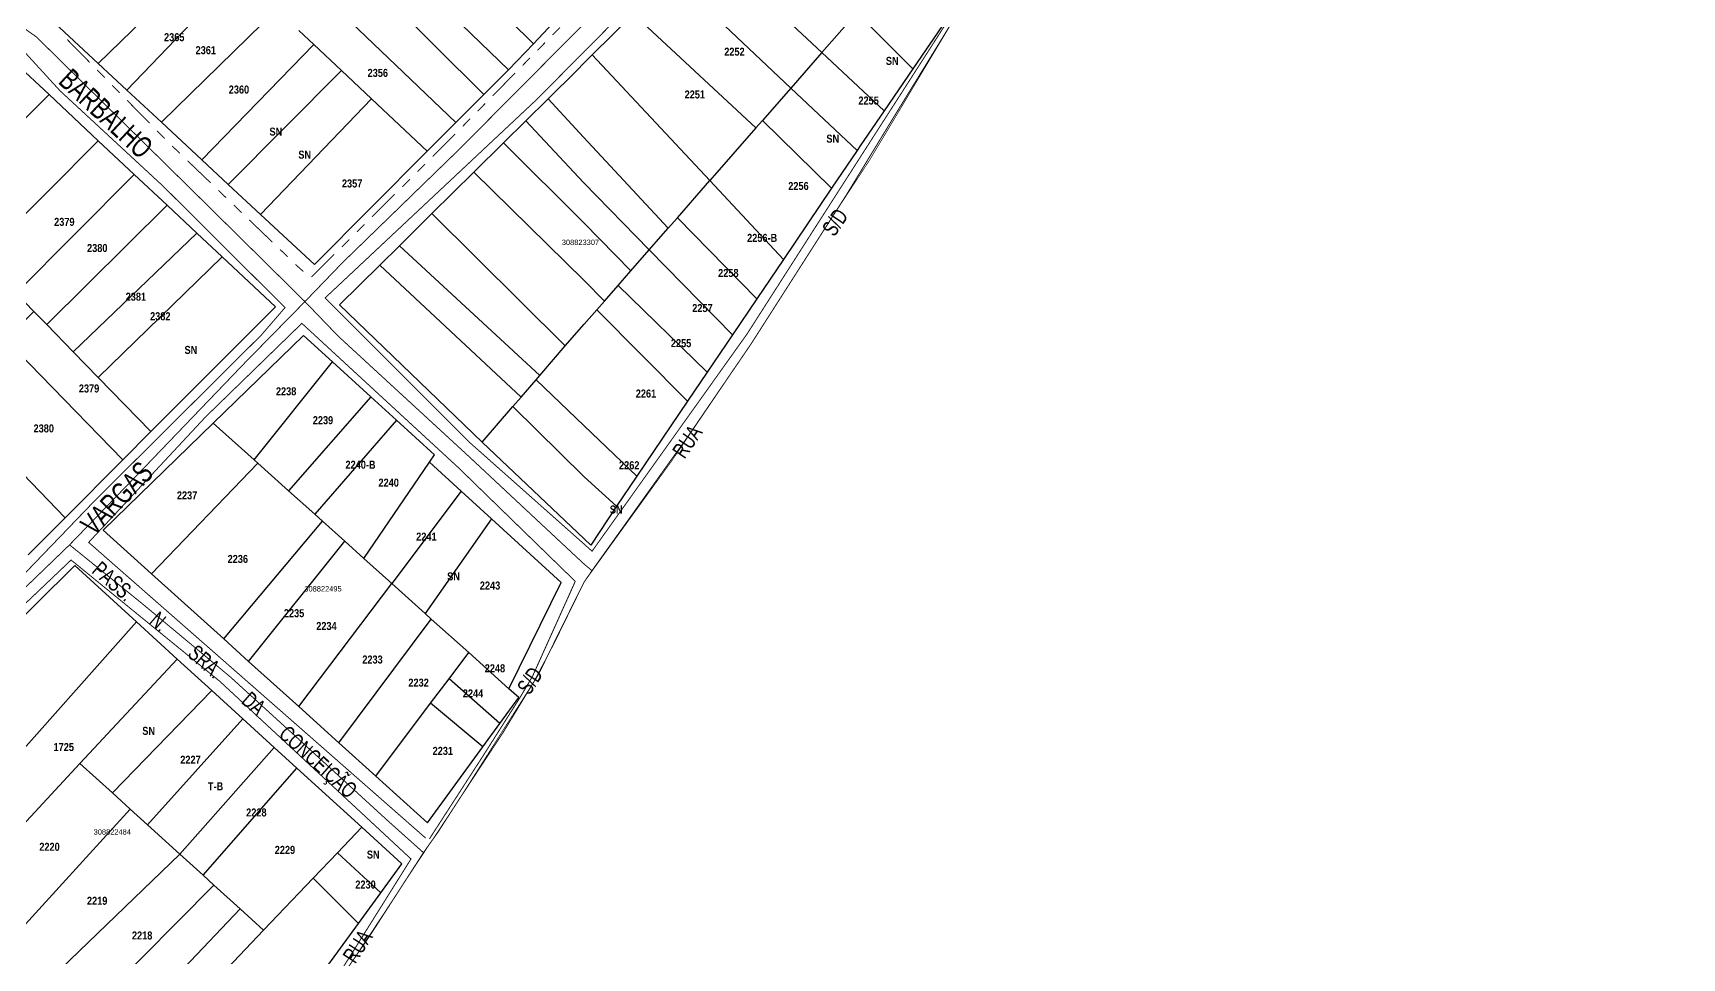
# Model space of a CAD drawing. Extents: x 204296 to 206006, y 4860262 to 4862155.
# Drawn here: x 205693.2 to 206002.3, y 4860893.6 to 4861066.9 of the extents above; entities that cross this region are included whole.
import ezdxf
from ezdxf.enums import TextEntityAlignment as Align

# ---------------------------------------------------------------- set-up
doc = ezdxf.new("R2010")
doc.units = 0
doc.header["$LTSCALE"] = 1.5
doc.header["$MEASUREMENT"] = 0
doc.linetypes.add('TRACO_25', pattern=[8, 3, -1, 1, -1, 1, -1])
for name, color, linetype in [('CD-MALHA-LOTES', 40, 'CONTINUOUS'), ('CD_TXT_QUADRA', 7, 'CONTINUOUS'), ('LM-LIM-SETOR-FISCAL', 7, 'CONTINUOUS'), ('RU-QUADRAS', 6, 'CONTINUOUS'), ('SV-EIXO-RUA-N-PAV', 6, 'CONTINUOUS'), ('SV-RUA-NAO-PAV-S-GUIA-C-GUIA', 7, 'CONTINUOUS'), ('SV-TXT-RUA-N-PAV-S-GUIA-C-GUIA', 7, 'CONTINUOUS'), ('Th_NmrPot', 1, 'CONTINUOUS')]:
    doc.layers.add(name, color=color, linetype=linetype)
doc.styles.add('ARIAL', font='ARIAL.TTF')
doc.styles.add('MONOTXT', font='ARIAL.TTF', dxfattribs={"height": 0.2})
doc.styles.get("Standard").update_dxf_attribs({"font": 'swisscbo.ttf'})
doc.linetypes.add('Limite', pattern='A,20,-3,[130,ltypeshp.shx,S=6.35,R=0,X=0,Y=0],-3,20', length=46)

msp = doc.modelspace()

# ---------------------------------------------------------------- linework, layer by layer
at = {"layer": 'CD-MALHA-LOTES', "linetype": 'Continuous'}
for p, q in [((205763.71, 4861087.9), (205786.99, 4861064.82)), ((205705.42, 4861061.16), (205727.1, 4861082.32)), ((205782.3, 4861059.97), (205758.61, 4861082.83)), ((205819.15, 4861083.65), (205841.07, 4861063.21)), ((205777.7, 4861055.36), (205754.31, 4861078.56)), ((205710.8, 4861056.15), (205731.73, 4861077.96)), ((205812.96, 4861077.54), (205835.23, 4861056.54)), ((205748.58, 4861072.87), (205772.47, 4861050.11)), ((205696.36, 4861069.59), (205705.42, 4861061.16)), ((205717.29, 4861050.13), (205738.89, 4861071.23)), ((205786.99, 4861064.82), (205792.52, 4861070.72)), ((205797.97, 4861062.75), (205805.74, 4861070.41)), ((205805.74, 4861070.41), (205828.7, 4861049.08)), ((205847.58, 4861070.65), (205841.07, 4861063.21)), ((205847.58, 4861070.65), (205858.09, 4861060.11)), ((205864.46, 4861069.42), (205858.09, 4861060.11)), ((205745.81, 4861064.71), (205743.01, 4861067.35)), ((205724.83, 4861043.11), (205745.81, 4861064.71)), ((205751.03, 4861059.8), (205745.81, 4861064.71)), ((205782.3, 4861059.97), (205786.99, 4861064.82)), ((205796.5, 4861061.29), (205797.97, 4861062.75)), ((205820.04, 4861039.2), (205797.97, 4861062.75)), ((205841.07, 4861063.21), (205835.23, 4861056.54)), ((205841.07, 4861063.21), (205852.75, 4861052.3)), ((205696.19, 4861055.31), (205689.88, 4861061.21)), ((205705.42, 4861061.16), (205710.8, 4861056.15)), ((205729.79, 4861038.5), (205751.03, 4861059.8)), ((205756.62, 4861054.53), (205751.03, 4861059.8)), ((205777.7, 4861055.36), (205782.3, 4861059.97)), ((205795.13, 4861059.83), (205789.74, 4861054.52)), ((205796.5, 4861061.29), (205795.13, 4861059.83)), ((205858.09, 4861060.11), (205852.75, 4861052.3)), ((205835.23, 4861056.54), (205829.92, 4861050.47)), ((205835.23, 4861056.54), (205847.64, 4861044.83)), ((205674.61, 4861033.91), (205696.19, 4861055.31)), ((205705.43, 4861046.65), (205696.19, 4861055.31)), ((205710.8, 4861056.15), (205717.29, 4861050.13)), ((205735.86, 4861032.86), (205756.62, 4861054.53)), ((205767.07, 4861044.7), (205756.62, 4861054.53)), ((205772.47, 4861050.11), (205777.7, 4861055.36)), ((205789.74, 4861054.52), (205785.56, 4861050.38)), ((205789.74, 4861054.52), (205796.35, 4861047.31)), ((205785.56, 4861050.38), (205781.39, 4861046.27)), ((205785.56, 4861050.38), (205796.36, 4861038.83)), ((205829.92, 4861050.47), (205828.7, 4861049.08)), ((205829.92, 4861050.47), (205842.88, 4861037.78)), ((205852.75, 4861052.3), (205848.24, 4861045.71)), ((205717.29, 4861050.13), (205724.83, 4861043.11)), ((205767.07, 4861044.7), (205772.47, 4861050.11)), ((205812.24, 4861030.29), (205796.35, 4861047.31)), ((205828.7, 4861049.08), (205820.04, 4861039.2)), ((205683.57, 4861024.72), (205705.43, 4861046.65)), ((205712.15, 4861040.36), (205705.43, 4861046.65)), ((205745.93, 4861023.49), (205767.07, 4861044.7)), ((205781.39, 4861046.27), (205775.83, 4861040.79)), ((205781.39, 4861046.27), (205796.49, 4861031.24)), ((205847.64, 4861044.83), (205842.88, 4861037.78)), ((205848.24, 4861045.71), (205847.64, 4861044.83)), ((205724.83, 4861043.11), (205729.79, 4861038.5)), ((205690, 4861018.13), (205712.15, 4861040.36)), ((205718.31, 4861034.6), (205712.15, 4861040.36)), ((205729.79, 4861038.5), (205735.86, 4861032.86)), ((205775.83, 4861040.79), (205767.97, 4861033.03)), ((205775.83, 4861040.79), (205796.49, 4861020.52)), ((205808.69, 4861026.24), (205796.36, 4861038.83)), ((205813.97, 4861032.26), (205820.04, 4861039.2)), ((205820.04, 4861039.2), (205833.86, 4861024.45)), ((205842.88, 4861037.78), (205833.86, 4861024.45)), ((205695.76, 4861012.23), (205718.31, 4861034.6)), ((205723.88, 4861029.38), (205718.31, 4861034.6)), ((205735.86, 4861032.86), (205745.93, 4861023.49)), ((205767.97, 4861033.03), (205761.86, 4861027)), ((205792.96, 4861008.23), (205767.97, 4861033.03)), ((205812.24, 4861030.29), (205813.97, 4861032.26)), ((205813.97, 4861032.26), (205828.87, 4861017.09)), ((205700.72, 4861007.14), (205723.88, 4861029.38)), ((205728.65, 4861024.92), (205723.88, 4861029.38)), ((205805.24, 4861022.29), (205796.49, 4861031.24)), ((205808.69, 4861026.24), (205812.24, 4861030.29)), ((205761.86, 4861027), (205758.19, 4861023.38)), ((205761.86, 4861027), (205788.16, 4861002.7)), ((205805.24, 4861022.29), (205808.69, 4861026.24)), ((205808.69, 4861026.24), (205824.28, 4861010.3)), ((205705.42, 4861002.33), (205728.65, 4861024.92)), ((205738.62, 4861015.58), (205728.65, 4861024.92)), ((205758.19, 4861023.38), (205750.66, 4861015.95)), ((205758.19, 4861023.38), (205784.66, 4860998.66)), ((205833.86, 4861024.45), (205828.87, 4861017.09)), ((205800.3, 4861016.65), (205796.49, 4861020.52)), ((205800.3, 4861016.65), (205802.85, 4861019.56)), ((205802.85, 4861019.56), (205805.24, 4861022.29)), ((205802.85, 4861019.56), (205819.58, 4861003.34)), ((205690, 4861018.13), (205693.35, 4861014.7)), ((205798.84, 4861014.99), (205800.3, 4861016.65)), ((205828.87, 4861017.09), (205824.28, 4861010.3)), ((205693.35, 4861014.7), (205688.12, 4861009.42)), ((205693.35, 4861014.7), (205695.76, 4861012.23)), ((205715.3, 4860992.2), (205738.62, 4861015.58)), ((205750.66, 4861015.95), (205777.36, 4860990.24)), ((205798.84, 4861014.99), (205796.49, 4861012.31)), ((205815.89, 4860997.9), (205798.84, 4861014.99)), ((205695.76, 4861012.23), (205700.72, 4861007.14)), ((205743.89, 4861010.2), (205726.98, 4860993.77)), ((205749.31, 4861005.26), (205743.89, 4861010.2)), ((205792.96, 4861008.23), (205796.49, 4861012.31)), ((205824.28, 4861010.3), (205819.58, 4861003.34)), ((205688.12, 4861009.42), (205710.01, 4860986.89)), ((205700.72, 4861007.14), (205705.42, 4861002.33)), ((205788.16, 4861002.7), (205792.96, 4861008.23)), ((205734.63, 4860986.9), (205749.31, 4861005.26)), ((205756.53, 4860998.68), (205749.31, 4861005.26)), ((205705.42, 4861002.33), (205715.3, 4860992.2)), ((205784.66, 4860998.66), (205787.48, 4861001.91)), ((205787.48, 4861001.91), (205788.16, 4861002.7)), ((205787.48, 4861001.91), (205796.49, 4860993.28)), ((205819.58, 4861003.34), (205815.89, 4860997.9)), ((205677.44, 4860998.61), (205699.19, 4860976.04)), ((205756.53, 4860998.68), (205741.08, 4860981.11)), ((205761.32, 4860994.31), (205756.53, 4860998.68)), ((205783.15, 4860996.92), (205784.66, 4860998.66)), ((205815.89, 4860997.9), (205806.37, 4860983.83)), ((205777.36, 4860990.24), (205783.15, 4860996.92)), ((205783.15, 4860996.92), (205796.49, 4860983.74)), ((205726.98, 4860993.77), (205706.36, 4860973.75)), ((205710.01, 4860986.89), (205715.3, 4860992.2)), ((205726.98, 4860993.77), (205734.63, 4860986.9)), ((205761.32, 4860994.31), (205745.99, 4860976.7)), ((205768.45, 4860987.81), (205761.32, 4860994.31)), ((205806.37, 4860983.83), (205796.49, 4860993.28)), ((205777.36, 4860990.24), (205796.5, 4860972.09)), ((205699.19, 4860976.04), (205710.01, 4860986.89)), ((205735.3, 4860986.3), (205715.4, 4860965.58)), ((205734.63, 4860986.9), (205735.3, 4860986.3)), ((205741.08, 4860981.11), (205735.3, 4860986.3)), ((205755.19, 4860968.45), (205767.51, 4860986.45)), ((205767.51, 4860986.45), (205768.45, 4860987.81)), ((205773.47, 4860981.01), (205767.51, 4860986.45)), ((205802.57, 4860978.2), (205796.49, 4860983.74)), ((205806.37, 4860983.83), (205802.57, 4860978.2)), ((205745.99, 4860976.7), (205741.08, 4860981.11)), ((205773.47, 4860981.01), (205760.43, 4860963.75)), ((205779.1, 4860975.87), (205773.47, 4860981.01)), ((205692.29, 4860969.12), (205699.19, 4860976.04)), ((205747.45, 4860975.39), (205745.99, 4860976.7)), ((205802.57, 4860978.2), (205797.72, 4860970.95)), ((205706.36, 4860973.75), (205715.4, 4860965.58)), ((205728.95, 4860953.36), (205747.45, 4860975.39)), ((205751.63, 4860971.64), (205747.45, 4860975.39)), ((205779.1, 4860975.87), (205766.72, 4860958.1)), ((205792.19, 4860963.92), (205779.1, 4860975.87)), ((205733.6, 4860949.16), (205751.63, 4860971.64)), ((205755.19, 4860968.45), (205751.63, 4860971.64)), ((205797.72, 4860970.95), (205796.5, 4860972.09)), ((205701, 4860967.12), (205676.17, 4860942.48)), ((205712.58, 4860956.56), (205701, 4860967.12)), ((205760.43, 4860963.75), (205755.19, 4860968.45)), ((205715.4, 4860965.58), (205728.95, 4860953.36)), ((205743, 4860940.68), (205760.43, 4860963.75)), ((205766.72, 4860958.1), (205760.43, 4860963.75)), ((205782.39, 4860944.03), (205792.19, 4860963.92)), ((205767.84, 4860957.09), (205766.72, 4860958.1)), ((205675.03, 4860914.35), (205712.58, 4860956.56)), ((205712.58, 4860956.56), (205720.22, 4860949.59)), ((205750.51, 4860933.91), (205767.84, 4860957.09)), ((205774.85, 4860950.8), (205767.84, 4860957.09)), ((205728.95, 4860953.36), (205733.6, 4860949.16)), ((205720.22, 4860949.59), (205701.97, 4860930.02)), ((205726.7, 4860943.69), (205720.22, 4860949.59)), ((205733.6, 4860949.16), (205743, 4860940.68)), ((205771.18, 4860945.91), (205774.85, 4860950.8)), ((205782.39, 4860944.03), (205774.85, 4860950.8)), ((205767.72, 4860941.31), (205771.18, 4860945.91)), ((205780.67, 4860937.5), (205771.18, 4860945.91)), ((205726.7, 4860943.69), (205708.06, 4860924.5)), ((205732.49, 4860938.41), (205726.7, 4860943.69)), ((205780.67, 4860937.5), (205784.23, 4860942.38)), ((205784.23, 4860942.38), (205782.39, 4860944.03)), ((205743, 4860940.68), (205750.51, 4860933.91)), ((205757.46, 4860927.63), (205767.72, 4860941.31)), ((205777.5, 4860933.14), (205767.72, 4860941.31)), ((205732.49, 4860938.41), (205714.66, 4860918.51)), ((205738.4, 4860933.03), (205732.49, 4860938.41)), ((205777.5, 4860933.14), (205780.67, 4860937.5)), ((205738.4, 4860933.03), (205720.71, 4860913.03)), ((205742.65, 4860929.16), (205738.4, 4860933.03)), ((205750.51, 4860933.91), (205757.46, 4860927.63)), ((205767.14, 4860918.9), (205777.5, 4860933.14)), ((205701.97, 4860930.02), (205680.25, 4860906.72)), ((205708.06, 4860924.5), (205701.97, 4860930.02)), ((205725.07, 4860909.08), (205742.65, 4860929.16)), ((205754.8, 4860918.08), (205742.65, 4860929.16)), ((205757.46, 4860927.63), (205767.14, 4860918.9)), ((205711.39, 4860921.48), (205708.06, 4860924.5)), ((205689.21, 4860897.12), (205711.39, 4860921.48)), ((205714.66, 4860918.51), (205711.39, 4860921.48)), ((205720.71, 4860913.03), (205714.66, 4860918.51)), ((205754.8, 4860918.08), (205750.26, 4860913.32)), ((205762.33, 4860911.21), (205754.8, 4860918.08)), ((205694.96, 4860888.26), (205720.71, 4860913.03)), ((205725.07, 4860909.08), (205720.71, 4860913.03)), ((205745.72, 4860908.56), (205750.26, 4860913.32)), ((205750.26, 4860913.32), (205758.4, 4860905.82)), ((205758.4, 4860905.82), (205762.33, 4860911.21)), ((205727.11, 4860907.23), (205725.07, 4860909.08)), ((205745.72, 4860908.56), (205736.42, 4860898.8)), ((205754.2, 4860900.07), (205745.72, 4860908.56)), ((205701.33, 4860881.35), (205727.11, 4860907.23)), ((205732.01, 4860902.79), (205727.11, 4860907.23)), ((205754.2, 4860900.07), (205758.4, 4860905.82)), ((205706.38, 4860875.88), (205732.01, 4860902.79)), ((205736.42, 4860898.8), (205732.01, 4860902.79)), ((205710.41, 4860871.51), (205736.42, 4860898.8)), ((205723.21, 4860857.62), (205754.2, 4860900.07))]:
    msp.add_line(p, q, dxfattribs=at)
at = {"layer": 'LM-LIM-SETOR-FISCAL', "linetype": 'Limite', "ltscale": 0.1, "const_width": 0.13}
msp.add_lwpolyline([(205752.4, 4860892.04), (205757.25, 4860899.36), (205772.73, 4860922.8), (205787, 4860945.23), (205790.81, 4860952.41), (205796.49, 4860964), (205813.04, 4860986.89), (205817.98, 4860994.16), (205827.74, 4861008.55), (205841.97, 4861030.79), (205850.06, 4861043.15), (205866.96, 4861071.34), (205874.88, 4861070.39), (205876.6, 4861072.36), (205898.37, 4861104.47), (205951.02, 4861183.32), (206002.2, 4861258.36), (205999.58, 4861261.63), (205979.03, 4861284.64), (205974.03, 4861290.4), (205943.37, 4861327.73)], dxfattribs=at)
msp.add_lwpolyline([(205752.4, 4860892.04), (205757.25, 4860899.36), (205772.73, 4860922.8), (205787, 4860945.23), (205790.81, 4860952.41), (205796.49, 4860964), (205813.04, 4860986.89), (205817.98, 4860994.16), (205827.74, 4861008.55), (205841.97, 4861030.79), (205850.06, 4861043.15), (205866.96, 4861071.34), (205874.88, 4861070.39), (205876.6, 4861072.36), (205898.37, 4861104.47), (205951.02, 4861183.32), (206002.2, 4861258.36), (205999.58, 4861261.63), (205979.03, 4861284.64), (205974.03, 4861290.4), (205943.37, 4861327.73)], dxfattribs=at)
at = {"layer": 'RU-QUADRAS', "linetype": 'Continuous', "const_width": 0.01}
for points in [[(205792.52, 4861070.72), (205786.99, 4861064.82), (205782.3, 4861059.97), (205777.7, 4861055.36), (205772.47, 4861050.11), (205767.07, 4861044.7), (205745.93, 4861023.49), (205735.86, 4861032.86), (205729.79, 4861038.5), (205724.83, 4861043.11), (205717.29, 4861050.13), (205710.8, 4861056.15), (205705.42, 4861061.16), (205696.36, 4861069.59)], [(205864.46, 4861069.42), (205858.09, 4861060.11), (205852.75, 4861052.3), (205848.24, 4861045.71), (205847.64, 4861044.83), (205842.88, 4861037.78), (205833.86, 4861024.45), (205828.87, 4861017.09), (205824.28, 4861010.3), (205819.58, 4861003.34), (205815.89, 4860997.9), (205806.37, 4860983.83), (205802.57, 4860978.2), (205797.72, 4860970.95), (205796.5, 4860972.09), (205777.36, 4860990.24), (205750.66, 4861015.95), (205750.66, 4861015.95), (205758.19, 4861023.38), (205761.86, 4861027), (205767.97, 4861033.03), (205775.83, 4861040.79), (205781.39, 4861046.27), (205785.56, 4861050.38), (205789.74, 4861054.52), (205795.13, 4861059.83), (205796.5, 4861061.29), (205797.97, 4861062.75), (205805.74, 4861070.41)], [(205689.88, 4861061.21), (205696.19, 4861055.31), (205705.43, 4861046.65), (205712.15, 4861040.36), (205718.31, 4861034.6), (205723.88, 4861029.38), (205728.65, 4861024.92), (205738.62, 4861015.58), (205715.3, 4860992.2), (205710.01, 4860986.89), (205699.19, 4860976.04), (205692.29, 4860969.12)]]:
    msp.add_lwpolyline(points, dxfattribs=at)
for points in [[(205706.36, 4860973.75), (205726.98, 4860993.77), (205743.89, 4861010.2), (205749.31, 4861005.26), (205756.53, 4860998.68), (205761.32, 4860994.31), (205768.45, 4860987.81), (205767.52, 4860986.45), (205773.47, 4860981.01), (205779.1, 4860975.87), (205792.19, 4860963.92), (205782.39, 4860944.03), (205784.23, 4860942.38), (205780.67, 4860937.5), (205777.5, 4860933.14), (205767.14, 4860918.9), (205757.46, 4860927.63), (205750.51, 4860933.91), (205743, 4860940.68), (205733.6, 4860949.16), (205728.95, 4860953.36), (205715.4, 4860965.58), (205706.36, 4860973.75)], [(205662.31, 4860927.85), (205676.17, 4860942.48), (205701, 4860967.12), (205712.58, 4860956.56), (205720.22, 4860949.59), (205726.7, 4860943.69), (205732.49, 4860938.41), (205738.4, 4860933.03), (205742.65, 4860929.16), (205754.8, 4860918.08), (205762.33, 4860911.21), (205758.4, 4860905.82), (205754.2, 4860900.07), (205723.21, 4860857.62), (205710.41, 4860871.51), (205706.38, 4860875.88), (205701.33, 4860881.35), (205694.96, 4860888.26), (205688.01, 4860895.8), (205689.21, 4860897.12), (205680.25, 4860906.72), (205674.1, 4860913.31), (205675.03, 4860914.35), (205662.31, 4860927.85)]]:
    msp.add_lwpolyline(points, close=True, dxfattribs=at)
at = {"layer": 'SV-EIXO-RUA-N-PAV', "const_width": 0.18, "flags": 128}
for points in [[(205562.67, 4861188.44), (205572.52, 4861178.23), (205587.18, 4861164.08), (205607.27, 4861145.13), (205622.46, 4861131.56), (205634.31, 4861120.95), (205640.39, 4861116.16), (205661.9, 4861094.65), (205686.28, 4861071.21), (205690.63, 4861068.37), (205693.84, 4861066.1), (205723.96, 4861036.47), (205744.16, 4861016.54), (205750.4, 4861010.06), (205774.85, 4860987.57), (205796.49, 4860967.37)], [(205866.96, 4861071.34), (205854.92, 4861051.74), (205845.54, 4861036.36), (205827.74, 4861008.55), (205816.06, 4860991.45), (205797.96, 4860966.15), (205796.49, 4860964)], [(205796.49, 4861068.61), (205772.95, 4861044.94), (205751.19, 4861023.83), (205744.16, 4861016.54), (205733.08, 4861005.27), (205714.13, 4860985.54), (205700.04, 4860970.98), (205687.36, 4860958.77), (205668.11, 4860938.58), (205650.6, 4860919.98), (205638.41, 4860907.8), (205618.91, 4860885.82), (205589.46, 4860854.29), (205561.05, 4860823.35), (205554.84, 4860816.69), (205515.19, 4860773.38), (205499.84, 4860755.13), (205489.06, 4860743.1)], [(205700.04, 4860970.98), (205713.54, 4860960.06), (205730.21, 4860946.21), (205743.36, 4860934.23), (205759.8, 4860919.2), (205766.37, 4860913.33)], [(205797.96, 4860966.15), (205796.49, 4860967.37)], [(205796.49, 4860964.02), (205787.91, 4860946.69), (205781.32, 4860935.86), (205772.73, 4860922.8), (205769.12, 4860917.2), (205766.37, 4860913.33), (205756.31, 4860897.73), (205745.04, 4860881.36), (205733.97, 4860865.06), (205725.38, 4860853.49), (205722.27, 4860848.82)]]:
    msp.add_lwpolyline(points, dxfattribs=at)
at = {"layer": 'SV-RUA-NAO-PAV-S-GUIA-C-GUIA', "linetype": 'TRACO_25', "const_width": 0.18, "flags": 128}
for points in [[(205796.5, 4860971.11), (205797.98, 4860969.79), (205827.03, 4861010.48), (205843.6, 4861036.35), (205865.16, 4861069.92), (205834.85, 4861099.95), (205833.37, 4861099.91), (205831.06, 4861097.4), (205818.59, 4861085.61), (205796.5, 4861063.36)], [(205699.61, 4861065.62), (205703.82, 4861061.34)], [(205790.57, 4861066.47), (205791.97, 4861067.9)], [(205600.81, 4860974.99), (205601.86, 4860976.55), (205613.2, 4860987.75), (205638.72, 4861012.72), (205670.9, 4861043.54), (205690.73, 4861064.25), (205698.24, 4861056.04), (205717.63, 4861038.11), (205740.43, 4861015.42), (205735.98, 4861010.27), (205704.81, 4860979.3), (205671.54, 4860944.73), (205651.46, 4860925.21)], [(205796.5, 4861063.36), (205787.5, 4861054.3), (205747.93, 4861017.22), (205775.23, 4860989.98), (205796.5, 4860971.11)], [(205787.76, 4861063.62), (205789.16, 4861065.05)], [(205705.23, 4861059.92), (205706.63, 4861058.49)], [(205784.95, 4861060.77), (205786.36, 4861062.2)], [(205708.03, 4861057.07), (205709.44, 4861055.65)], [(205779.34, 4861055.07), (205783.55, 4861059.35)], [(205710.84, 4861054.22), (205715.05, 4861049.95)], [(205776.54, 4861052.22), (205777.94, 4861053.65)], [(205773.73, 4861049.37), (205775.13, 4861050.8)], [(205716.45, 4861048.52), (205717.86, 4861047.1)], [(205770.6, 4861046.2), (205772.33, 4861047.95)], [(205719.28, 4861045.69), (205720.72, 4861044.3)], [(205768.09, 4861043.7), (205770.22, 4861045.81)], [(205770.22, 4861045.81), (205770.6, 4861046.2)], [(205722.16, 4861042.92), (205726.5, 4861038.77)], [(205765.25, 4861040.88), (205766.67, 4861042.29)], [(205762.41, 4861038.06), (205763.83, 4861039.47)], [(205727.94, 4861037.38), (205729.38, 4861036)], [(205756.74, 4861032.42), (205760.99, 4861036.65)], [(205730.83, 4861034.61), (205732.27, 4861033.23)], [(205733.71, 4861031.85), (205738.05, 4861027.69)], [(205753.9, 4861029.6), (205755.32, 4861031.01)], [(205739.49, 4861026.31), (205740.93, 4861024.93)], [(205751.06, 4861026.78), (205752.48, 4861028.19)], [(205742.38, 4861023.54), (205743.1, 4861022.85)], [(205743.1, 4861022.85), (205743.17, 4861022.78)], [(205743.17, 4861022.78), (205743.86, 4861022.2)], [(205745.39, 4861021.15), (205749.64, 4861025.37)], [(205766.79, 4860916.05), (205740.19, 4860939.39), (205703.62, 4860971.44), (205725.55, 4860994.96), (205743.58, 4861012.47), (205772.94, 4860985.42), (205794.83, 4860964.14), (205786.8, 4860946.32), (205784.4, 4860942.26), (205777.52, 4860931.41), (205767.49, 4860915.9)], [(205655.71, 4860921.38), (205664.95, 4860932.57), (205686.38, 4860954.88), (205700.32, 4860968.14), (205728.22, 4860945.4), (205751.37, 4860923.91), (205764.04, 4860912.14), (205751.21, 4860891.68), (205747.87, 4860886.52), (205729.94, 4860861.15), (205725.95, 4860856.8), (205722.45, 4860854.1)]]:
    msp.add_lwpolyline(points, dxfattribs=at)

# ---------------------------------------------------------------- texts
at = {"layer": 'CD_TXT_QUADRA', "linetype": 'Continuous', "style": 'MONOTXT'}
for s, p in [('308823307', (205792.31, 4861027.14)), ('308822495', (205744.05, 4860962.24)), ('308822484', (205704.55, 4860916.7))]:
    msp.add_text(s, height=1, rotation=0.1, dxfattribs=at).set_placement(p)
at = {"layer": 'SV-TXT-RUA-N-PAV-S-GUIA-C-GUIA', "style": 'ARIAL', "width": 0.7}
for s, height, rotation, p in [('BARBALHO', 4, 317, (205697.73, 4861057.56)), ('RUA                                                      S/D', 3, 56, (205815.33, 4860986.92)), ('VARGAS', 4, 46, (205704.66, 4860972.43)), ('PASS.       N.        SRA.        DA', 3, 319, (205704.01, 4860965.85)), ('RUA                                                                  S/D', 3, 57, (205753.59, 4860892.37)), ('CONCEIÇÃO', 3, 318, (205739.04, 4860935.17))]:
    msp.add_text(s, height=height, rotation=rotation, dxfattribs=at).set_placement(p)
at = {"layer": 'Th_NmrPot', "color": 1}
for s, p in [('2365', (205717.75, 4861066.07)), ('2361', (205723.66, 4861063.63)), ('2252', (205822.75, 4861063.35)), ('2356', (205755.9, 4861059.38)), ('SN', (205853.05, 4861061.63)), ('2360', (205729.88, 4861056.26)), ('2251', (205815.32, 4861055.34)), ('2255', (205847.9, 4861054.2)), ('SN', (205737.51, 4861048.38)), ('SN', (205841.9, 4861047.06)), ('SN', (205742.92, 4861044.06)), ('2357', (205751.09, 4861038.67)), ('2256', (205834.75, 4861038.2)), ('2379', (205697.15, 4861031.48)), ('2256-B', (205827.04, 4861028.48)), ('2380', (205703.32, 4861026.58)), ('2258', (205821.61, 4861021.9)), ('2381', (205710.56, 4861017.46)), ('2382', (205715.14, 4861013.8)), ('2257', (205816.75, 4861015.33)), ('SN', (205721.59, 4861007.49)), ('2255', (205812.75, 4861008.76)), ('2379', (205701.78, 4861000.27)), ('2238', (205738.72, 4860999.74)), ('2261', (205806.17, 4860999.32)), ('2239', (205745.63, 4860994.33)), ('2380', (205693.29, 4860992.79)), ('2240-B', (205751.76, 4860985.99)), ('2262', (205803.03, 4860985.89)), ('2240', (205757.94, 4860982.63)), ('2237', (205720.15, 4860980.25)), ('SN', (205801.31, 4860977.6)), ('2241', (205765.01, 4860972.52)), ('2236', (205729.66, 4860968.34)), ('SN', (205770.82, 4860965.07)), ('2243', (205776.94, 4860963.36)), ('2235', (205740.21, 4860958.18)), ('2234', (205746.28, 4860955.78)), ('2233', (205754.91, 4860949.5)), ('2248', (205777.86, 4860947.86)), ('2232', (205763.55, 4860945.17)), ('2244', (205773.75, 4860943.15)), ('SN', (205713.67, 4860936.14)), ('1725', (205697.04, 4860933.11)), ('2231', (205768.09, 4860932.39)), ('2227', (205720.79, 4860930.73)), ('T-B', (205725.98, 4860925.75)), ('2228', (205733.14, 4860920.85)), ('2220', (205694.37, 4860914.42)), ('2229', (205738.5, 4860913.84)), ('SN', (205755.77, 4860912.97)), ('2230', (205753.6, 4860907.35)), ('2219', (205703.3, 4860904.31)), ('2218', (205711.73, 4860897.81))]:
    msp.add_text(s, height=1.5, dxfattribs=at).set_placement(p, align=Align.MIDDLE_LEFT)

doc.saveas('drawing.dxf')
